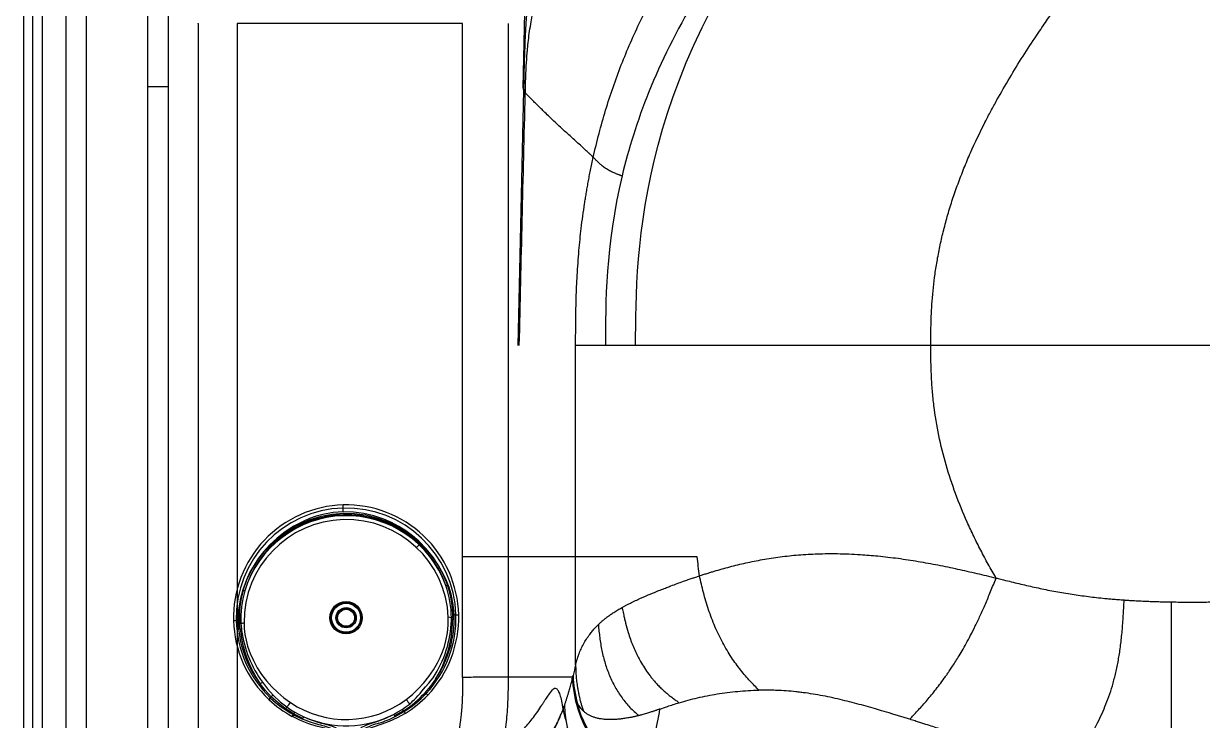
# Model space of a CAD drawing. Extents: x 0 to 84, y -21 to 126.
# Drawn here: x 0 to 24.44, y 25.89 to 40.34 of the extents above; entities that cross this region are included whole.
import ezdxf

# ---------------------------------------------------------------- set-up
doc = ezdxf.new("R2010")
doc.units = 0
doc.header["$MEASUREMENT"] = 0
doc.layers.add('1', color=4, linetype='Continuous')

# ---------------------------------------------------------------- blocks, each defined once
blk = doc.blocks.new('1930476 TOP VIEW')
at = {"layer": '1', "color": 3, "linetype": 'Continuous', "lineweight": 25}
for p, q in [((-0.06, 2.27), (-0.061, 2.336)), ((1.461, 1.451), (1.516, 1.51)), ((2.336, 0.06), (2.336, 0.06)), ((-2.335, -0.064), (-2.335, -0.064)), ((-2.194, -0.241), (-2.207, -0.122)), ((-2.18, -0.119), (-2.17, -0.24)), ((2.183, -0.053), (2.184, -0.004)), ((2.211, -0.005), (2.209, -0.054)), ((-1.572, -1.659), (-1.605, -1.694)), ((1.693, -1.607), (1.658, -1.574)), ((1.192, -1.933), (1.007, -2.038)), ((1.017, -2.051), (1.204, -1.947)), ((1.204, -1.947), (1.227, -1.985)), ((-1.12, -2.047), (-1.099, -2.008)), ((-1.09, -2.012), (-1.111, -2.051)), ((-1.111, -2.051), (-1.111, -2.051)), ((-1.09, -2.012), (-0.907, -2.102)), ((-0.897, -2.088), (-1.087, -1.993)), ((0.378, -2.305), (0.361, -2.33))]:
    blk.add_line(p, q, dxfattribs=at)
at = {"layer": '1', "color": 3, "linetype": 'Continuous', "lineweight": 25, "flags": 128}
for points in [[(-0.058, 2.195), (-0.058, 2.214), (-0.059, 2.234), (-0.059, 2.251), (-0.06, 2.265), (-0.06, 2.27)], [(-0.058, 2.195), (-0.271, 2.178), (-0.481, 2.139), (-0.619, 2.101), (-0.756, 2.053), (-0.892, 1.996), (-1.082, 1.897), (-1.262, 1.781), (-1.431, 1.649), (-1.589, 1.499), (-1.707, 1.37), (-1.813, 1.234), (-1.909, 1.091), (-1.993, 0.942), (-2.066, 0.787), (-2.143, 0.579), (-2.198, 0.368), (-2.23, 0.155), (-2.24, -0.061)], [(-2.133, 0.564), (-2.056, 0.782), (-1.956, 0.991), (-1.831, 1.192), (-1.69, 1.375), (-1.53, 1.542), (-1.352, 1.694), (-1.209, 1.797), (-1.06, 1.887), (-0.905, 1.966), (-0.744, 2.032), (-0.519, 2.102), (-0.29, 2.147), (-0.059, 2.166), (0.173, 2.16), (0.404, 2.128), (0.633, 2.07), (0.851, 1.99), (1.059, 1.889), (1.258, 1.766), (1.4, 1.661), (1.531, 1.546), (1.653, 1.422), (1.765, 1.289), (1.901, 1.095), (2.013, 0.891), (2.101, 0.676)], [(2.241, 0.058), (2.219, 0.273), (2.176, 0.484), (2.135, 0.623), (2.083, 0.76), (2.022, 0.895), (1.919, 1.083), (1.799, 1.26), (1.662, 1.427), (1.508, 1.582), (1.376, 1.696), (1.238, 1.798), (1.093, 1.89), (0.943, 1.971), (0.786, 2.04), (0.578, 2.112), (0.368, 2.162), (0.156, 2.189), (-0.058, 2.195)], [(2.277, 0.059), (2.31, 0.059), (2.336, 0.06)], [(-2.276, -0.062), (-2.309, -0.063), (-2.335, -0.064)], [(-2.17, -0.24), (-2.168, -0.252), (-2.167, -0.265)], [(-1.55, -1.641), (-1.672, -1.51), (-1.783, -1.371)], [(-1.734, -1.341), (-1.626, -1.478), (-1.509, -1.607)], [(1.326, -1.784), (1.356, -1.757), (1.387, -1.728), (1.419, -1.697), (1.451, -1.663), (1.488, -1.622), (1.52, -1.589), (1.536, -1.571), (1.574, -1.526), (1.65, -1.433), (1.713, -1.355), (1.764, -1.293), (1.803, -1.247)], [(1.854, -1.275), (1.751, -1.42), (1.636, -1.557)], [(-1.26, -1.884), (-1.41, -1.769), (-1.551, -1.641)], [(-1.509, -1.607), (-1.366, -1.742), (-1.229, -1.851)], [(-1.087, -1.993), (-1.175, -1.94), (-1.26, -1.884)], [(-1.229, -1.851), (-1.147, -1.908), (-1.062, -1.96)], [(0.984, -2.007), (1.076, -1.956), (1.164, -1.902)], [(1.164, -1.902), (1.246, -1.845), (1.326, -1.784)], [(-1.111, -2.051), (-1.116, -2.049), (-1.12, -2.047)], [(-1.099, -2.008), (-1.094, -2.01), (-1.09, -2.012)], [(-1.062, -1.96), (-0.97, -2.011), (-0.876, -2.056)], [(-0.564, -2.221), (-0.736, -2.169), (-0.907, -2.102)], [(-0.876, -2.056), (-0.722, -2.12), (-0.563, -2.172)], [(-0.563, -2.172), (-0.515, -2.185), (-0.472, -2.196), (-0.447, -2.203), (-0.424, -2.209), (-0.404, -2.214), (-0.372, -2.223), (-0.338, -2.234), (-0.301, -2.245), (-0.252, -2.261), (-0.218, -2.276), (-0.196, -2.29), (-0.188, -2.304)], [(0.31, -2.291), (0.314, -2.282), (0.323, -2.273), (0.339, -2.263), (0.372, -2.247), (0.416, -2.229), (0.468, -2.21), (0.528, -2.189), (0.594, -2.167), (0.661, -2.144)], [(0.661, -2.144), (0.826, -2.082), (0.984, -2.007)], [(-0.188, -2.304), (-0.187, -2.329), (-0.185, -2.348)], [(0.31, -2.335), (0.31, -2.31), (0.31, -2.291)]]:
    blk.add_lwpolyline(points, dxfattribs=at)
at = {"layer": '1', "color": 4, "linetype": 'Continuous', "lineweight": 25, "flags": 128}
for points in [[(1.246, -1.697), (1.376, -1.59), (1.498, -1.475), (1.612, -1.351), (1.717, -1.219), (1.811, -1.082), (1.894, -0.939), (1.95, -0.827), (1.998, -0.712), (2.038, -0.597), (2.07, -0.48), (2.102, -0.318), (2.119, -0.155), (2.119, 0.007)], [(-2.116, -0.105), (-2.111, -0.226), (-2.096, -0.348), (-2.073, -0.468), (-2.041, -0.589), (-1.988, -0.742), (-1.921, -0.891), (-1.841, -1.038), (-1.751, -1.176), (-1.65, -1.308), (-1.538, -1.434), (-1.418, -1.552), (-1.289, -1.661), (-1.153, -1.761)], [(-0.236, -2.346), (-0.416, -2.3), (-0.617, -2.248), (-0.772, -2.201), (-0.943, -2.134), (-1.111, -2.051)], [(1.227, -1.985), (1.062, -2.077), (0.893, -2.155), (0.72, -2.218), (0.539, -2.275), (0.361, -2.33)]]:
    blk.add_lwpolyline(points, dxfattribs=at)
at = {"layer": '1', "color": 3, "linetype": 'Continuous', "lineweight": 25}
for radius in [0.335, 0.318, 0.3, 0.21, 0.192, 0.175]:
    blk.add_circle((0, -0.002), radius, dxfattribs=at)
at = {"layer": '1', "color": 4, "linetype": 'Continuous', "lineweight": 25}
for centre, radius, start, end in [((0.001, 0), 2.336, 91.5198, 181.5641), ((0, 0), 2.336, 1.4744, 91.5069), ((0.003, -0.086), 2.119, 2.5129, 180.5203), ((0.002, 0.002), 2.334, 316.4177, 1.4208), ((0, 0.003), 2.335, 181.6215, 226.6053), ((-0.002, 0.003), 2.334, 226.631, 241.3867), ((0.001, -0.033), 2.078, 236.252, 306.7788), ((0.003, 0.003), 2.334, 301.6335, 316.4016), ((-0.341, -2.408), 0.122, 30.6363, 44.9929), ((-0.162, -1.03), 1.318, 266.7873, 268.9868), ((0.002, -0.077), 2.278, 265.2694, 277.7612), ((0.616, -5.472), 3.153, 94.647, 95.5666)]:
    blk.add_arc(centre, radius, start, end, dxfattribs=at)
at = {"layer": '1', "color": 3, "linetype": 'Continuous', "lineweight": 25}
for centre, radius, start, end in [((0.001, -0.007), 2.278, 91.5345, 181.3807), ((0, -0.007), 2.278, 1.6516, 91.4983), ((0.002, -0.054), 2.189, 19.2021, 163.8311), ((0.003, -0.086), 2.199, 20.0039, 163.0294), ((-0.245, 0.013), 1.967, 163.727, 183.9283), ((-0.169, -0.014), 2.014, 163.556, 182.9931), ((-2.055, 0.815), 0.263, 252.8859, 260.1094), ((2.013, 0.913), 0.253, 282.7812, 290.2908), ((0.134, -0.011), 2.05, 0.2149, 19.3027), ((0.245, 0.026), 1.967, 359.1056, 19.3066), ((-0.006, -0.01), 2.284, 316.7768, 1.7112), ((-0.009, -0.012), 2.251, 325.8499, 1.7666), ((1.652, -3.016), 3.059, 79.9885, 81.219), ((2.251, 0.364), 0.307, 268.1295, 274.9024), ((-2.266, 0.245), 0.307, 268.1302, 274.9032), ((0.007, -0.009), 2.284, 181.3175, 226.2598), ((0.01, -0.011), 2.25, 181.2644, 217.1757), ((-2.23, 0.222), 0.345, 273.9088, 278.3735), ((-2.228, 0.47), 0.712, 272.7074, 274.7065), ((0.25, 0.009), 2.457, 185.8491, 214.1697), ((-2.885, 3.23), 3.423, 281.886, 282.9856), ((-0.083, 0.011), 2.267, 326.2826, 358.3815), ((-0.186, -0.018), 2.396, 328.3598, 359.1544), ((2.201, 0.336), 0.39, 267.4029, 271.252), ((2.213, 0.278), 0.283, 264.1723, 269.5849), ((0.239, 0.078), 2.43, 188.1239, 215.7301), ((-1.397, -1.944), 0.69, 119.1721, 123.9766), ((-1.604, -1.599), 0.0686, 298.6187, 321.8389), ((0.003, -0.016), 2.276, 226.2307, 241.0653), ((-1.263, -1.956), 0.427, 125.1934, 132.4264), ((-0.016, -0.052), 2.235, 302.7249, 317.6832), ((-0.001, -0.016), 2.276, 301.9551, 316.8025), ((1.73, -1.329), 0.609, 217.2601, 228.3694), ((1.687, -1.512), 0.0683, 221.1949, 244.4348), ((-1.058, -2.044), 0.257, 131.5832, 141.6446), ((-1.638, -1.433), 0.585, 314.4207, 325.9817), ((1.036, -2.042), 0.19, 35.2122, 47.7051), ((1.228, -1.914), 0.0407, 206.6588, 232.7406), ((-1.124, -1.977), 0.0404, 310.15, 336.3978), ((-0.927, -2.094), 0.19, 135.3213, 147.8553), ((-0.93, -2.075), 0.0357, 310.4645, 338.1231), ((-0.755, -2.157), 0.158, 140.2912, 154.3415), ((0.002, -0.073), 2.169, 246.0954, 296.9267), ((1.068, -3.637), 1.5, 104.9337, 117.3994), ((-0.001, -0.019), 2.273, 287.488, 296.6258), ((0.867, -2.115), 0.16, 28.6812, 42.5678), ((1.04, -2.023), 0.0365, 205.0663, 231.965), ((-0.869, -3.674), 1.485, 65.5707, 78.1654)]:
    blk.add_arc(centre, radius, start, end, dxfattribs=at)
blk = doc.blocks.new('PRODIGY')
at = {"layer": '1', "color": 4, "linetype": 'Continuous', "lineweight": 25}
blk.add_line((0, 75.05), (0, 2.999), dxfattribs=at)
at = {"layer": '1', "color": 3, "linetype": 'Continuous', "lineweight": 25}
for p, q in [((0.184, 74.633), (0.184, 3.416)), ((0.387, 74.357), (0.387, 3.693)), ((0.878, 73.724), (0.878, 4.326)), ((1.296, 73.215), (1.296, 4.835)), ((2.57, 71.802), (2.57, 39.025)), ((3, 71.802), (3, 39.025)), ((10.356, 39.007), (10.418, 41.694)), ((3.621, 40.337), (3.621, 40.349)), ((3.621, 40.337), (3.621, 22.007)), ((4.429, 40.337), (4.429, 23.04)), ((9.103, 40.337), (4.429, 40.337)), ((9.103, 29.286), (9.103, 40.337)), ((10.046, 40.337), (10.046, 29.286)), ((2.57, 39.025), (2.57, 6.244)), ((3, 39.025), (3, 6.244)), ((10.252, 33.667), (10.373, 38.956)), ((10.373, 38.956), (10.356, 39.007)), ((10.373, 38.956), (10.374, 38.976)), ((10.403, 38.9), (10.403, 38.879)), ((11.447, 29.286), (11.447, 33.667)), ((11.447, 29.286), (10.046, 29.286)), ((11.385, 26.788), (11.385, 26.787)), ((10.904, 26.441), (10.968, 26.529))]:
    blk.add_line(p, q, dxfattribs=at)
for points in [[(12.691, 33.667), (12.691, 35.634), (12.703, 39.39), (16.384, 43.796)], [(13.931, 40.853), (13.128, 39.514), (12.67, 38.276), (12.409, 37.179)], [(10.279, 33.667), (10.319, 35.404), (10.358, 37.142), (10.403, 38.879)], [(10.403, 38.879), (10.391, 38.905), (10.382, 38.93), (10.373, 38.956)], [(10.374, 38.976), (10.382, 38.95), (10.392, 38.925), (10.403, 38.9)], [(12.409, 37.179), (12.064, 35.729), (12.064, 34.527), (12.064, 33.667)], [(11.447, 27.048), (11.446, 27.235), (11.445, 27.608), (11.446, 28.167), (11.447, 28.727), (11.447, 29.1), (11.447, 29.286)], [(14.014, 28.89), (13.998, 29.021), (13.983, 29.153), (13.967, 29.286)], [(11.447, 27.048), (11.428, 26.973), (11.411, 26.898), (11.393, 26.824)], [(9.103, 26.785), (9.103, 26.739), (9.103, 26.694), (9.103, 26.648)], [(12.832, 24.786), (11.906, 25.005), (11.424, 25.89), (11.385, 26.788)], [(11.393, 26.824), (11.402, 26.628), (11.432, 26.432), (11.482, 26.244)], [(11.217, 26.208), (11.22, 25.382), (11.718, 24.621), (12.544, 24.404)], [(12.852, 24.826), (12.12, 24.989), (11.665, 25.568), (11.482, 26.244)], [(13.194, 26.129), (13.244, 26.146), (13.295, 26.164), (13.348, 26.182)], [(13.348, 26.182), (13.427, 26.209), (13.509, 26.235), (13.593, 26.26)], [(13.085, 25.589), (13.127, 25.761), (13.164, 25.941), (13.194, 26.128)]]:
    blk.add_open_spline(points, degree=3, dxfattribs=at)
for points, knots in [([(10.374, 38.976), (10.375, 39.031), (10.378, 39.166), (10.383, 39.403), (10.39, 39.651), (10.398, 39.869), (10.405, 40.045), (10.414, 40.206), (10.424, 40.376), (10.435, 40.537), (10.449, 40.701), (10.463, 40.859), (10.478, 40.988), (10.49, 41.086), (10.499, 41.156), (10.508, 41.224), (10.519, 41.292), (10.529, 41.358), (10.541, 41.422), (10.553, 41.485), (10.565, 41.547), (10.574, 41.588), (10.579, 41.608)], [0, 0, 0, 0, 0.0619, 0.150441, 0.265557, 0.34039, 0.394908, 0.46375, 0.521718, 0.586824, 0.645766, 0.708079, 0.766848, 0.794344, 0.821429, 0.848107, 0.874384, 0.900267, 0.925762, 0.950878, 0.975621, 1, 1, 1, 1]), ([(18.812, 33.667), (18.812, 33.699), (18.812, 33.765), (18.812, 33.905), (18.815, 34.093), (18.823, 34.333), (18.845, 34.687), (18.884, 35.06), (18.945, 35.447), (19.005, 35.752), (19.077, 36.063), (19.162, 36.38), (19.262, 36.699), (19.374, 37.019), (19.497, 37.34), (19.679, 37.768), (19.867, 38.162), (20.056, 38.524), (20.225, 38.833), (20.445, 39.214), (20.721, 39.661), (20.947, 40.007), (21.142, 40.295), (21.283, 40.499), (21.446, 40.729), (21.58, 40.915), (21.707, 41.087), (21.809, 41.224), (21.911, 41.361), (22.014, 41.496), (22.118, 41.63), (22.188, 41.719), (22.222, 41.763)], [0, 0, 0, 0, 0.0103166, 0.0212989, 0.0450967, 0.0710827, 0.0989859, 0.1597361, 0.1922441, 0.2259735, 0.2607941, 0.2965806, 0.3332089, 0.3705633, 0.4085391, 0.4470256, 0.5251113, 0.5546882, 0.5843668, 0.6439281, 0.7036238, 0.763308, 0.7851885, 0.8228774, 0.8480905, 0.8822342, 0.9019569, 0.9216439, 0.9412936, 0.9609044, 0.9804741, 1, 1, 1, 1]), ([(10.403, 38.9), (10.404, 38.914), (10.405, 38.961), (10.407, 39.056), (10.411, 39.184), (10.417, 39.324), (10.426, 39.505), (10.436, 39.667), (10.452, 39.842), (10.474, 40.059), (10.517, 40.356), (10.578, 40.65), (10.631, 40.865), (10.674, 41.021), (10.713, 41.151), (10.745, 41.252), (10.763, 41.304), (10.769, 41.324)], [0, 0, 0, 0, 0.017416, 0.05509, 0.112564, 0.169182, 0.222576, 0.32997, 0.364491, 0.434732, 0.595535, 0.732286, 0.806426, 0.870457, 0.932023, 0.974805, 1, 1, 1, 1]), ([(11.812, 37.564), (11.886, 37.896), (11.971, 38.222), (12.164, 38.86), (12.273, 39.173), (12.515, 39.79), (12.648, 40.094), (12.938, 40.696), (13.094, 40.994), (13.262, 41.291)], [0, 0, 0, 0, 0.25, 0.25, 0.5, 0.5, 0.75, 0.75, 1, 1, 1, 1]), ([(3, 39.025), (2.98, 39.025), (2.956, 39.025), (2.898, 39.025), (2.863, 39.025), (2.788, 39.025), (2.746, 39.025), (2.659, 39.025), (2.614, 39.025), (2.57, 39.025)], [0, 0, 0, 0, 0.25, 0.25, 0.5, 0.5, 0.75, 0.75, 1, 1, 1, 1]), ([(11.812, 37.564), (11.801, 37.575), (11.782, 37.594), (11.748, 37.627), (11.697, 37.676), (11.627, 37.74), (11.539, 37.82), (11.417, 37.929), (11.264, 38.068), (11.086, 38.233), (10.935, 38.376), (10.816, 38.489), (10.723, 38.58), (10.642, 38.66), (10.562, 38.739), (10.487, 38.815), (10.433, 38.869), (10.403, 38.9)], [0, 0, 0, 0, 0.0237983, 0.0418164, 0.0738893, 0.1330186, 0.1908717, 0.2625626, 0.3901195, 0.5154019, 0.6408985, 0.7121788, 0.7665304, 0.8391375, 0.885612, 0.9360025, 1, 1, 1, 1]), ([(11.447, 33.667), (11.447, 33.756), (11.447, 33.944), (11.449, 34.2), (11.453, 34.439), (11.461, 34.734), (11.478, 35.133), (11.512, 35.613), (11.562, 36.109), (11.611, 36.468), (11.649, 36.709), (11.666, 36.819), (11.686, 36.933), (11.707, 37.051), (11.73, 37.173), (11.755, 37.3), (11.782, 37.43), (11.802, 37.519), (11.812, 37.564)], [0, 0, 0, 0, 0.068182, 0.143638, 0.195801, 0.251186, 0.369102, 0.501106, 0.619107, 0.750598, 0.777786, 0.806088, 0.835516, 0.866083, 0.897802, 0.930687, 0.964748, 1, 1, 1, 1]), ([(12.409, 37.179), (12.404, 37.181), (12.393, 37.185), (12.377, 37.19), (12.359, 37.197), (12.339, 37.203), (12.319, 37.211), (12.298, 37.219), (12.26, 37.234), (12.217, 37.253), (12.169, 37.277), (12.128, 37.3), (12.091, 37.322), (12.055, 37.346), (12.012, 37.377), (11.972, 37.411), (11.937, 37.442), (11.903, 37.474), (11.862, 37.515), (11.829, 37.547), (11.812, 37.564)], [0, 0, 0, 0, 0.013576, 0.028774, 0.045591, 0.064021, 0.084061, 0.105706, 0.128953, 0.205142, 0.256354, 0.319123, 0.382259, 0.43448, 0.507265, 0.631025, 0.695449, 0.754186, 0.876578, 1, 1, 1, 1]), ([(12.064, 33.667), (11.96, 33.667), (11.876, 33.667), (11.739, 33.667), (11.686, 33.667), (11.598, 33.667), (11.563, 33.667), (11.501, 33.667), (11.474, 33.667), (11.447, 33.667)], [0, 0, 0, 0, 0.25, 0.25, 0.5, 0.5, 0.75, 0.75, 1, 1, 1, 1]), ([(12.691, 33.667), (12.561, 33.667), (12.444, 33.667), (12.235, 33.667), (12.143, 33.667), (12.064, 33.667)], [0, 0, 0, 0, 0.5, 0.5, 1, 1, 1, 1]), ([(18.812, 33.667), (18.671, 33.667), (18.529, 33.667), (18.245, 33.667), (18.102, 33.667), (17.814, 33.667), (17.669, 33.667), (17.378, 33.667), (17.231, 33.667), (16.936, 33.667), (16.788, 33.667), (16.493, 33.667), (16.346, 33.667), (16.055, 33.667), (15.911, 33.667), (15.627, 33.667), (15.488, 33.667), (15.216, 33.667), (15.082, 33.667), (14.822, 33.667), (14.694, 33.667), (14.446, 33.667), (14.325, 33.667), (14.09, 33.667), (13.975, 33.667), (13.752, 33.667), (13.643, 33.667), (13.433, 33.667), (13.331, 33.667), (13.135, 33.667), (13.04, 33.667), (12.859, 33.667), (12.773, 33.667), (12.691, 33.667)], [0, 0, 0, 0, 0.0625, 0.0625, 0.125, 0.125, 0.1875, 0.1875, 0.25, 0.25, 0.3125, 0.3125, 0.375, 0.375, 0.4375, 0.4375, 0.5, 0.5, 0.5625, 0.5625, 0.625, 0.625, 0.6875, 0.6875, 0.75, 0.75, 0.8125, 0.8125, 0.875, 0.875, 0.9375, 0.9375, 1, 1, 1, 1]), ([(20.164, 28.844), (20.109, 28.939), (20.054, 29.034), (19.948, 29.226), (19.897, 29.323), (19.796, 29.517), (19.748, 29.614), (19.654, 29.809), (19.608, 29.907), (19.478, 30.199), (19.398, 30.395), (19.252, 30.791), (19.187, 30.99), (19.071, 31.392), (19.02, 31.595), (18.936, 32.004), (18.902, 32.209), (18.864, 32.518), (18.853, 32.622), (18.84, 32.776), (18.836, 32.828), (18.829, 32.932), (18.826, 32.985), (18.819, 33.143), (18.815, 33.249), (18.813, 33.407), (18.812, 33.459), (18.812, 33.564), (18.812, 33.615), (18.812, 33.667)], [0, 0, 0, 0, 0.0625, 0.0625, 0.125, 0.125, 0.1875, 0.1875, 0.25, 0.25, 0.375, 0.375, 0.5, 0.5, 0.625, 0.625, 0.75, 0.75, 0.8125, 0.8125, 0.84375, 0.84375, 0.875, 0.875, 0.9375, 0.9375, 0.96875, 0.96875, 1, 1, 1, 1]), ([(25.831, 33.667), (25.676, 33.667), (25.521, 33.667), (25.213, 33.667), (25.06, 33.667), (24.755, 33.667), (24.603, 33.667), (24.3, 33.667), (24.15, 33.667), (23.852, 33.667), (23.703, 33.667), (23.407, 33.667), (23.26, 33.667), (22.967, 33.667), (22.821, 33.667), (22.602, 33.667), (22.53, 33.667), (22.385, 33.667), (22.312, 33.667), (22.167, 33.667), (22.095, 33.667), (21.953, 33.667), (21.883, 33.667), (21.675, 33.667), (21.538, 33.667), (21.331, 33.667), (21.262, 33.667), (21.122, 33.667), (21.051, 33.667), (20.908, 33.667), (20.835, 33.667), (20.691, 33.667), (20.619, 33.667), (20.403, 33.667), (20.259, 33.667), (19.97, 33.667), (19.826, 33.667), (19.537, 33.667), (19.393, 33.667), (19.103, 33.667), (18.957, 33.667), (18.812, 33.667)], [0, 0, 0, 0, 0.0625, 0.0625, 0.125, 0.125, 0.1875, 0.1875, 0.25, 0.25, 0.3125, 0.3125, 0.375, 0.375, 0.4375, 0.4375, 0.46875, 0.46875, 0.5, 0.5, 0.53125, 0.53125, 0.5625, 0.5625, 0.625, 0.625, 0.65625, 0.65625, 0.6875, 0.6875, 0.71875, 0.71875, 0.75, 0.75, 0.8125, 0.8125, 0.875, 0.875, 0.9375, 0.9375, 1, 1, 1, 1]), ([(14.014, 28.89), (14.028, 28.894), (14.054, 28.903), (14.094, 28.915), (14.133, 28.928), (14.172, 28.94), (14.21, 28.952), (14.247, 28.964), (14.284, 28.975), (14.362, 28.998), (14.48, 29.032), (14.643, 29.077), (14.807, 29.118), (14.976, 29.158), (15.148, 29.194), (15.383, 29.239), (15.626, 29.277), (15.877, 29.306), (16.134, 29.33), (16.465, 29.349), (16.815, 29.352), (17.112, 29.344), (17.392, 29.329), (17.734, 29.301), (18.134, 29.255), (18.55, 29.191), (18.96, 29.116), (19.296, 29.046), (19.564, 28.986), (19.762, 28.941), (19.963, 28.893), (20.096, 28.861), (20.164, 28.844)], [0, 0, 0, 0, 0.007994, 0.015846, 0.023557, 0.031127, 0.038555, 0.045841, 0.052984, 0.059986, 0.090773, 0.120126, 0.150902, 0.180424, 0.211124, 0.24102, 0.301884, 0.332678, 0.363073, 0.424903, 0.486832, 0.522435, 0.558538, 0.612755, 0.676536, 0.740782, 0.805436, 0.870283, 0.901996, 0.93496, 0.966563, 1, 1, 1, 1]), ([(9.103, 26.785), (9.103, 26.809), (9.103, 26.861), (9.102, 26.939), (9.102, 27.02), (9.101, 27.124), (9.1, 27.254), (9.1, 27.463), (9.1, 27.723), (9.102, 28.03), (9.102, 28.342), (9.103, 28.759), (9.103, 29.078), (9.103, 29.286)], [0, 0, 0, 0, 0.028822, 0.0625, 0.09375, 0.125, 0.1875, 0.25, 0.375, 0.5, 0.617788, 0.75, 1, 1, 1, 1]), ([(10.046, 29.286), (10.041, 29.286), (10.031, 29.286), (9.999, 29.286), (9.978, 29.286), (9.927, 29.286), (9.897, 29.286), (9.827, 29.286), (9.788, 29.286), (9.702, 29.286), (9.655, 29.286), (9.556, 29.286), (9.504, 29.286), (9.394, 29.286), (9.338, 29.286), (9.221, 29.286), (9.162, 29.286), (9.103, 29.286)], [0, 0, 0, 0, 0.125, 0.125, 0.25, 0.25, 0.375, 0.375, 0.5, 0.5, 0.625, 0.625, 0.75, 0.75, 0.875, 0.875, 1, 1, 1, 1]), ([(10.046, 29.286), (10.046, 29.094), (10.046, 28.677), (10.046, 28.137), (10.046, 27.704), (10.046, 27.386), (10.046, 27.093), (10.047, 26.885), (10.047, 26.787)], [0, 0, 0, 0, 0.230621, 0.500179, 0.648561, 0.75017, 0.882307, 1, 1, 1, 1]), ([(13.967, 29.286), (13.859, 29.286), (13.753, 29.286), (13.547, 29.286), (13.446, 29.286), (13.252, 29.286), (13.158, 29.286), (12.979, 29.286), (12.894, 29.286), (12.731, 29.286), (12.654, 29.286), (12.509, 29.286), (12.44, 29.286), (12.313, 29.286), (12.253, 29.286), (12.143, 29.286), (12.093, 29.286), (11.999, 29.286), (11.955, 29.286), (11.876, 29.286), (11.84, 29.286), (11.774, 29.286), (11.744, 29.286), (11.689, 29.286), (11.664, 29.286), (11.596, 29.286), (11.559, 29.286), (11.496, 29.286), (11.47, 29.286), (11.447, 29.286)], [0, 0, 0, 0, 0.0625, 0.0625, 0.125, 0.125, 0.1875, 0.1875, 0.25, 0.25, 0.3125, 0.3125, 0.375, 0.375, 0.4375, 0.4375, 0.5, 0.5, 0.5625, 0.5625, 0.625, 0.625, 0.6875, 0.6875, 0.75, 0.75, 0.875, 0.875, 1, 1, 1, 1]), ([(12.411, 28.235), (12.418, 28.239), (12.434, 28.248), (12.458, 28.261), (12.483, 28.274), (12.51, 28.289), (12.538, 28.303), (12.58, 28.324), (12.646, 28.357), (12.77, 28.415), (12.932, 28.486), (13.098, 28.555), (13.227, 28.606), (13.327, 28.644), (13.435, 28.686), (13.551, 28.729), (13.67, 28.772), (13.774, 28.808), (13.86, 28.838), (13.938, 28.864), (13.989, 28.881), (14.014, 28.89)], [0, 0, 0, 0, 0.0191, 0.038967, 0.059602, 0.081005, 0.103176, 0.126117, 0.177493, 0.252389, 0.396269, 0.504168, 0.566408, 0.629192, 0.680051, 0.753555, 0.823754, 0.877199, 0.92034, 0.961274, 1, 1, 1, 1]), ([(15.248, 26.519), (15.189, 26.578), (15.127, 26.641), (15, 26.778), (14.935, 26.853), (14.805, 27.016), (14.74, 27.105), (14.615, 27.295), (14.554, 27.397), (14.439, 27.61), (14.385, 27.722), (14.287, 27.952), (14.242, 28.069), (14.183, 28.247), (14.164, 28.307), (14.129, 28.425), (14.113, 28.484), (14.082, 28.602), (14.068, 28.661), (14.04, 28.776), (14.027, 28.833), (14.014, 28.89)], [0, 0, 0, 0, 0.125, 0.125, 0.25, 0.25, 0.375, 0.375, 0.5, 0.5, 0.625, 0.625, 0.75, 0.75, 0.8125, 0.8125, 0.875, 0.875, 0.9375, 0.9375, 1, 1, 1, 1]), ([(18.375, 25.916), (18.401, 25.944), (18.455, 26.001), (18.538, 26.09), (18.623, 26.185), (18.712, 26.286), (18.803, 26.394), (18.897, 26.51), (18.993, 26.634), (19.067, 26.733), (19.119, 26.807), (19.154, 26.857), (19.198, 26.92), (19.25, 26.999), (19.312, 27.093), (19.382, 27.206), (19.46, 27.336), (19.546, 27.487), (19.638, 27.659), (19.736, 27.853), (19.839, 28.069), (19.945, 28.308), (20.054, 28.569), (20.126, 28.751), (20.164, 28.844)], [0, 0, 0, 0, 0.047176, 0.096057, 0.146499, 0.198261, 0.251033, 0.304459, 0.358162, 0.411772, 0.425714, 0.444538, 0.468175, 0.496514, 0.529395, 0.566611, 0.607909, 0.653025, 0.701725, 0.753878, 0.809519, 0.868871, 0.932271, 1, 1, 1, 1]), ([(20.164, 28.844), (20.179, 28.84), (20.232, 28.827), (20.337, 28.802), (20.532, 28.754), (20.796, 28.69), (21.118, 28.619), (21.447, 28.555), (21.726, 28.509), (21.951, 28.477), (22.12, 28.455), (22.292, 28.435), (22.443, 28.42), (22.577, 28.408), (22.695, 28.398), (22.777, 28.392), (22.82, 28.389)], [0, 0, 0, 0, 0.01759, 0.059641, 0.119294, 0.239344, 0.36125, 0.485348, 0.612267, 0.675815, 0.739363, 0.801959, 0.868627, 0.908455, 0.952162, 1, 1, 1, 1]), ([(21.706, 24.91), (21.725, 24.938), (21.76, 24.99), (21.809, 25.066), (21.852, 25.132), (21.913, 25.227), (21.989, 25.347), (22.086, 25.507), (22.178, 25.669), (22.271, 25.846), (22.359, 26.028), (22.444, 26.228), (22.522, 26.437), (22.593, 26.665), (22.655, 26.908), (22.707, 27.17), (22.749, 27.451), (22.775, 27.698), (22.792, 27.904), (22.802, 28.058), (22.811, 28.221), (22.817, 28.33), (22.82, 28.389)], [0, 0, 0, 0, 0.0379, 0.071659, 0.101281, 0.126774, 0.197409, 0.259145, 0.328925, 0.392059, 0.459482, 0.521458, 0.585386, 0.644711, 0.704714, 0.762145, 0.819371, 0.878579, 0.907353, 0.9385, 0.966652, 1, 1, 1, 1]), ([(22.82, 28.389), (22.844, 28.387), (22.893, 28.384), (22.966, 28.379), (23.037, 28.375), (23.106, 28.371), (23.173, 28.368), (23.237, 28.365), (23.318, 28.362), (23.417, 28.358), (23.537, 28.354), (23.663, 28.351), (23.748, 28.35), (23.792, 28.349)], [0, 0, 0, 0, 0.077044, 0.152238, 0.225495, 0.296681, 0.365624, 0.432165, 0.496287, 0.614454, 0.737806, 0.866329, 1, 1, 1, 1]), ([(23.792, 28.349), (23.815, 28.348), (23.864, 28.348), (23.938, 28.347), (24.017, 28.346), (24.1, 28.346), (24.187, 28.345), (24.282, 28.345), (24.395, 28.346), (24.526, 28.347), (24.659, 28.348), (24.837, 28.35), (25.045, 28.353), (25.25, 28.357), (25.392, 28.359), (25.483, 28.361), (25.572, 28.363), (25.66, 28.364), (25.746, 28.366), (25.803, 28.367), (25.831, 28.367)], [0, 0, 0, 0, 0.035297, 0.07266, 0.112077, 0.153539, 0.197032, 0.242541, 0.294406, 0.365251, 0.438129, 0.490699, 0.627095, 0.744323, 0.789197, 0.833169, 0.876236, 0.918396, 0.95965, 1, 1, 1, 1]), ([(11.918, 27.879), (11.923, 27.885), (11.935, 27.896), (11.953, 27.912), (11.971, 27.929), (11.99, 27.945), (12.009, 27.962), (12.029, 27.978), (12.049, 27.995), (12.07, 28.012), (12.091, 28.028), (12.114, 28.045), (12.139, 28.064), (12.169, 28.085), (12.203, 28.108), (12.24, 28.133), (12.279, 28.157), (12.32, 28.183), (12.364, 28.209), (12.395, 28.226), (12.411, 28.235)], [0, 0, 0, 0, 0.043954, 0.088215, 0.132781, 0.177648, 0.222816, 0.268282, 0.314046, 0.360107, 0.406466, 0.453124, 0.500082, 0.5651, 0.632224, 0.701469, 0.772848, 0.846384, 0.9221, 1, 1, 1, 1]), ([(12.411, 28.235), (12.413, 28.221), (12.424, 28.167), (12.441, 28.086), (12.462, 27.991), (12.492, 27.87), (12.53, 27.73), (12.595, 27.534), (12.682, 27.319), (12.79, 27.112), (12.893, 26.947), (12.969, 26.842), (13.032, 26.762), (13.075, 26.71), (13.125, 26.655), (13.18, 26.596), (13.248, 26.531), (13.317, 26.469), (13.386, 26.412), (13.456, 26.358), (13.524, 26.308), (13.57, 26.276), (13.593, 26.26)], [0, 0, 0, 0, 0.017155, 0.066452, 0.100167, 0.134177, 0.21566, 0.273771, 0.381821, 0.492006, 0.556899, 0.621903, 0.654372, 0.686761, 0.709063, 0.751154, 0.793702, 0.835864, 0.877592, 0.918853, 0.959645, 1, 1, 1, 1]), ([(23.792, 28.349), (23.792, 28.232), (23.792, 28.115), (23.792, 27.884), (23.792, 27.77), (23.792, 27.545), (23.792, 27.435), (23.792, 27.219), (23.792, 27.114), (23.792, 26.909), (23.792, 26.81), (23.792, 26.618), (23.792, 26.526), (23.792, 26.347), (23.792, 26.26), (23.792, 26.094), (23.792, 26.013), (23.792, 25.857), (23.792, 25.782), (23.792, 25.635), (23.792, 25.565), (23.792, 25.359), (23.792, 25.23), (23.792, 24.987), (23.791, 24.873), (23.791, 24.711), (23.791, 24.659), (23.791, 24.557), (23.791, 24.508), (23.791, 24.459)], [0, 0, 0, 0, 0.0625, 0.0625, 0.125, 0.125, 0.1875, 0.1875, 0.25, 0.25, 0.3125, 0.3125, 0.375, 0.375, 0.4375, 0.4375, 0.5, 0.5, 0.5625, 0.5625, 0.625, 0.625, 0.75, 0.75, 0.875, 0.875, 0.9375, 0.9375, 1, 1, 1, 1]), ([(11.447, 27.048), (11.449, 27.057), (11.453, 27.073), (11.459, 27.097), (11.466, 27.12), (11.472, 27.143), (11.479, 27.165), (11.486, 27.186), (11.493, 27.207), (11.5, 27.227), (11.507, 27.247), (11.525, 27.296), (11.557, 27.371), (11.609, 27.475), (11.669, 27.577), (11.723, 27.656), (11.767, 27.712), (11.795, 27.747), (11.824, 27.781), (11.854, 27.814), (11.885, 27.847), (11.907, 27.869), (11.918, 27.879)], [0, 0, 0, 0, 0.027822, 0.055011, 0.081562, 0.107473, 0.132742, 0.157366, 0.181345, 0.204679, 0.227368, 0.24941, 0.373117, 0.491785, 0.616835, 0.740527, 0.784873, 0.828776, 0.872245, 0.915286, 0.957879, 1, 1, 1, 1]), ([(11.918, 27.879), (11.922, 27.834), (11.926, 27.789), (11.936, 27.698), (11.941, 27.653), (11.959, 27.518), (11.973, 27.428), (12.01, 27.251), (12.032, 27.162), (12.085, 26.989), (12.115, 26.904), (12.185, 26.739), (12.224, 26.659), (12.31, 26.505), (12.357, 26.431), (12.459, 26.291), (12.514, 26.225), (12.631, 26.102), (12.692, 26.045), (12.756, 25.992)], [0, 0, 0, 0, 0.0625, 0.0625, 0.125, 0.125, 0.25, 0.25, 0.375, 0.375, 0.5, 0.5, 0.625, 0.625, 0.75, 0.75, 0.875, 0.875, 1, 1, 1, 1]), ([(11.447, 27.048), (11.447, 27.034), (11.447, 27.004), (11.448, 26.938), (11.452, 26.848), (11.463, 26.73), (11.477, 26.623), (11.491, 26.536), (11.504, 26.468), (11.518, 26.404), (11.533, 26.337), (11.55, 26.273), (11.566, 26.215), (11.581, 26.167), (11.594, 26.126), (11.603, 26.099), (11.607, 26.086)], [0, 0, 0, 0, 0.044442, 0.091964, 0.200498, 0.322305, 0.453908, 0.531958, 0.591307, 0.66686, 0.730681, 0.802916, 0.868178, 0.914142, 0.958106, 1, 1, 1, 1]), ([(9.103, 26.648), (9.102, 26.626), (9.102, 26.582), (9.101, 26.519), (9.099, 26.46), (9.098, 26.406), (9.096, 26.356), (9.091, 26.259), (9.083, 26.13), (9.07, 25.982), (9.051, 25.823), (9.018, 25.599), (8.966, 25.357), (8.906, 25.14), (8.854, 24.978), (8.806, 24.846), (8.765, 24.741), (8.719, 24.629), (8.659, 24.494), (8.588, 24.345), (8.527, 24.224), (8.477, 24.129), (8.448, 24.074), (8.436, 24.052)], [0, 0, 0, 0, 0.024916, 0.048175, 0.069806, 0.089832, 0.108276, 0.125159, 0.197425, 0.25026, 0.289378, 0.37514, 0.499982, 0.562393, 0.624976, 0.687481, 0.717307, 0.749986, 0.820777, 0.881491, 0.931809, 0.971406, 1, 1, 1, 1]), ([(10.047, 26.787), (10.042, 26.787), (10.031, 26.787), (10, 26.787), (9.979, 26.787), (9.928, 26.787), (9.897, 26.786), (9.827, 26.786), (9.788, 26.786), (9.703, 26.786), (9.656, 26.786), (9.557, 26.786), (9.504, 26.786), (9.395, 26.786), (9.338, 26.786), (9.222, 26.785), (9.163, 26.785), (9.103, 26.785)], [0, 0, 0, 0, 0.125, 0.125, 0.25, 0.25, 0.375, 0.375, 0.5, 0.5, 0.625, 0.625, 0.75, 0.75, 0.875, 0.875, 1, 1, 1, 1]), ([(10.047, 26.787), (10.046, 26.651), (10.045, 26.377), (10.019, 25.963), (9.986, 25.644), (9.949, 25.465), (9.94, 25.425)], [0, 0, 0, 0, 0.2973606, 0.6010422, 0.9090216, 1, 1, 1, 1]), ([(11.385, 26.787), (11.329, 26.787), (11.246, 26.787), (11.136, 26.787), (11.068, 26.787), (11.013, 26.787), (10.971, 26.787), (10.929, 26.787), (10.872, 26.787), (10.802, 26.787), (10.717, 26.787), (10.635, 26.787), (10.523, 26.787), (10.383, 26.787), (10.243, 26.787), (10.131, 26.787), (10.074, 26.787), (10.047, 26.787)], [0, 0, 0, 0, 0.124072, 0.186218, 0.246824, 0.277951, 0.309109, 0.340444, 0.371556, 0.438312, 0.496695, 0.561753, 0.62211, 0.747801, 0.873764, 0.937669, 1, 1, 1, 1]), ([(11.217, 26.208), (11.221, 26.217), (11.227, 26.235), (11.236, 26.262), (11.246, 26.289), (11.255, 26.316), (11.263, 26.344), (11.272, 26.371), (11.281, 26.399), (11.289, 26.427), (11.297, 26.454), (11.307, 26.489), (11.319, 26.531), (11.333, 26.58), (11.346, 26.63), (11.359, 26.681), (11.372, 26.733), (11.38, 26.769), (11.385, 26.787)], [0, 0, 0, 0, 0.052789, 0.105111, 0.156968, 0.208361, 0.25929, 0.309755, 0.359757, 0.409298, 0.458377, 0.506996, 0.590016, 0.67269, 0.755023, 0.837017, 0.918675, 1, 1, 1, 1]), ([(11.385, 26.788), (11.386, 26.794), (11.389, 26.806), (11.392, 26.818), (11.393, 26.824)], [0, 0, 0, 0, 0.499415, 1, 1, 1, 1]), ([(10.748, 26.212), (10.758, 26.228), (10.779, 26.262), (10.811, 26.309), (10.842, 26.354), (10.873, 26.398), (10.893, 26.427), (10.904, 26.441)], [0, 0, 0, 0, 0.193496, 0.395666, 0.593645, 0.790474, 1, 1, 1, 1]), ([(10.968, 26.529), (10.981, 26.542), (11.006, 26.569), (11.044, 26.561), (11.082, 26.516), (11.119, 26.43), (11.155, 26.304), (11.175, 26.185), (11.185, 26.125)], [0, 0, 0, 0, 0.167151, 0.334424, 0.500723, 0.667991, 0.834523, 1, 1, 1, 1]), ([(13.593, 26.26), (13.717, 26.296), (13.844, 26.33), (14.041, 26.376), (14.108, 26.39), (14.243, 26.417), (14.311, 26.43), (14.519, 26.464), (14.661, 26.482), (14.879, 26.502), (14.952, 26.507), (15.099, 26.515), (15.173, 26.518), (15.248, 26.519)], [0, 0, 0, 0, 0.25, 0.25, 0.375, 0.375, 0.5, 0.5, 0.75, 0.75, 0.875, 0.875, 1, 1, 1, 1]), ([(18.375, 25.916), (18.359, 25.92), (18.328, 25.93), (18.282, 25.945), (18.235, 25.959), (18.173, 25.978), (18.094, 26.002), (17.962, 26.043), (17.804, 26.09), (17.612, 26.146), (17.424, 26.199), (17.228, 26.252), (17.029, 26.302), (16.828, 26.35), (16.625, 26.393), (16.42, 26.431), (16.25, 26.457), (16.114, 26.474), (15.98, 26.49), (15.814, 26.504), (15.662, 26.513), (15.556, 26.517), (15.494, 26.519), (15.432, 26.52), (15.37, 26.52), (15.309, 26.52), (15.268, 26.52), (15.248, 26.519)], [0, 0, 0, 0, 0.016276, 0.032495, 0.048656, 0.064762, 0.097447, 0.12961, 0.200423, 0.258361, 0.322226, 0.38576, 0.449089, 0.51218, 0.575005, 0.637482, 0.699511, 0.730473, 0.761214, 0.822299, 0.882664, 0.902253, 0.921825, 0.941383, 0.960928, 0.980466, 1, 1, 1, 1]), ([(10.2, 25.544), (10.231, 25.574), (10.292, 25.633), (10.386, 25.732), (10.479, 25.839), (10.571, 25.954), (10.661, 26.077), (10.719, 26.166), (10.748, 26.212)], [0, 0, 0, 0, 0.163559, 0.330217, 0.500006, 0.66314, 0.829807, 1, 1, 1, 1]), ([(10.845, 25.441), (10.852, 25.454), (10.867, 25.479), (10.889, 25.515), (10.91, 25.551), (10.93, 25.585), (10.96, 25.639), (10.999, 25.711), (11.047, 25.805), (11.092, 25.9), (11.129, 25.983), (11.157, 26.051), (11.178, 26.103), (11.198, 26.156), (11.211, 26.191), (11.217, 26.208)], [0, 0, 0, 0, 0.054172, 0.106494, 0.156964, 0.205584, 0.252351, 0.382864, 0.503689, 0.632772, 0.75338, 0.817707, 0.88025, 0.941013, 1, 1, 1, 1]), ([(11.482, 26.244), (11.487, 26.236), (11.491, 26.229), (11.501, 26.213), (11.506, 26.205), (11.521, 26.183), (11.531, 26.169), (11.545, 26.153), (11.547, 26.149), (11.551, 26.145), (11.552, 26.143), (11.555, 26.14), (11.556, 26.138), (11.559, 26.136), (11.56, 26.134), (11.563, 26.131), (11.567, 26.127), (11.571, 26.122), (11.584, 26.108), (11.596, 26.097), (11.607, 26.086)], [0, 0, 0, 0, 0.125, 0.125, 0.25, 0.25, 0.5, 0.5, 0.5625, 0.5625, 0.59375, 0.59375, 0.625, 0.625, 0.65625, 0.65625, 0.6875, 0.75, 0.75, 1, 1, 1, 1]), ([(11.185, 26.125), (11.16, 26.063), (11.11, 25.938), (11, 25.71), (10.907, 25.551), (10.845, 25.445)], [0, 0, 0, 0, 0.247487, 0.497135, 1, 1, 1, 1]), ([(11.185, 26.125), (11.191, 26.088), (11.204, 26.013), (11.231, 25.928), (11.245, 25.885)], [0, 0, 0, 0, 0.49687, 1, 1, 1, 1]), ([(12.756, 25.992), (12.747, 25.99), (12.73, 25.986), (12.703, 25.979), (12.677, 25.973), (12.65, 25.967), (12.623, 25.962), (12.596, 25.956), (12.549, 25.947), (12.48, 25.935), (12.398, 25.924), (12.313, 25.915), (12.234, 25.91), (12.154, 25.909), (12.079, 25.911), (12.008, 25.917), (11.939, 25.927), (11.876, 25.942), (11.825, 25.958), (11.786, 25.973), (11.756, 25.986), (11.728, 26), (11.702, 26.015), (11.676, 26.032), (11.652, 26.049), (11.629, 26.067), (11.614, 26.08), (11.607, 26.086)], [0, 0, 0, 0, 0.01728, 0.034837, 0.052669, 0.070777, 0.089157, 0.10781, 0.126733, 0.186896, 0.252396, 0.307548, 0.376969, 0.439083, 0.501408, 0.567635, 0.626553, 0.691017, 0.751876, 0.78458, 0.816776, 0.848474, 0.879691, 0.910438, 0.940729, 0.970579, 1, 1, 1, 1]), ([(12.818, 26.008), (12.808, 26.005), (12.787, 26), (12.766, 25.995), (12.756, 25.992)], [0, 0, 0, 0, 0.492009, 1, 1, 1, 1]), ([(13.194, 26.128), (13.185, 26.125), (13.167, 26.119), (13.14, 26.109), (13.113, 26.1), (13.085, 26.09), (13.058, 26.081), (13.03, 26.072), (12.997, 26.061), (12.958, 26.049), (12.913, 26.035), (12.866, 26.021), (12.834, 26.013), (12.818, 26.008)], [0, 0, 0, 0, 0.06795, 0.137045, 0.207288, 0.27868, 0.351223, 0.424919, 0.499768, 0.615165, 0.737, 0.865279, 1, 1, 1, 1]), ([(19.533, 25.549), (19.506, 25.558), (19.452, 25.575), (19.371, 25.6), (19.289, 25.626), (19.208, 25.652), (19.125, 25.678), (19.043, 25.704), (18.94, 25.737), (18.816, 25.776), (18.69, 25.816), (18.579, 25.851), (18.481, 25.882), (18.412, 25.904), (18.375, 25.916)], [0, 0, 0, 0, 0.071203, 0.142429, 0.213753, 0.285237, 0.356925, 0.428845, 0.501011, 0.623131, 0.750835, 0.824101, 0.907236, 1, 1, 1, 1])]:
    blk.add_open_spline(points, degree=3, knots=knots, dxfattribs=at)
blk.add_blockref('1930476 TOP VIEW', (6.687, 28.023))

msp = doc.modelspace()

# ---------------------------------------------------------------- block references
at = {"layer": '1'}
msp.add_blockref('PRODIGY', (0, 0), dxfattribs=at)

doc.saveas('drawing.dxf')
